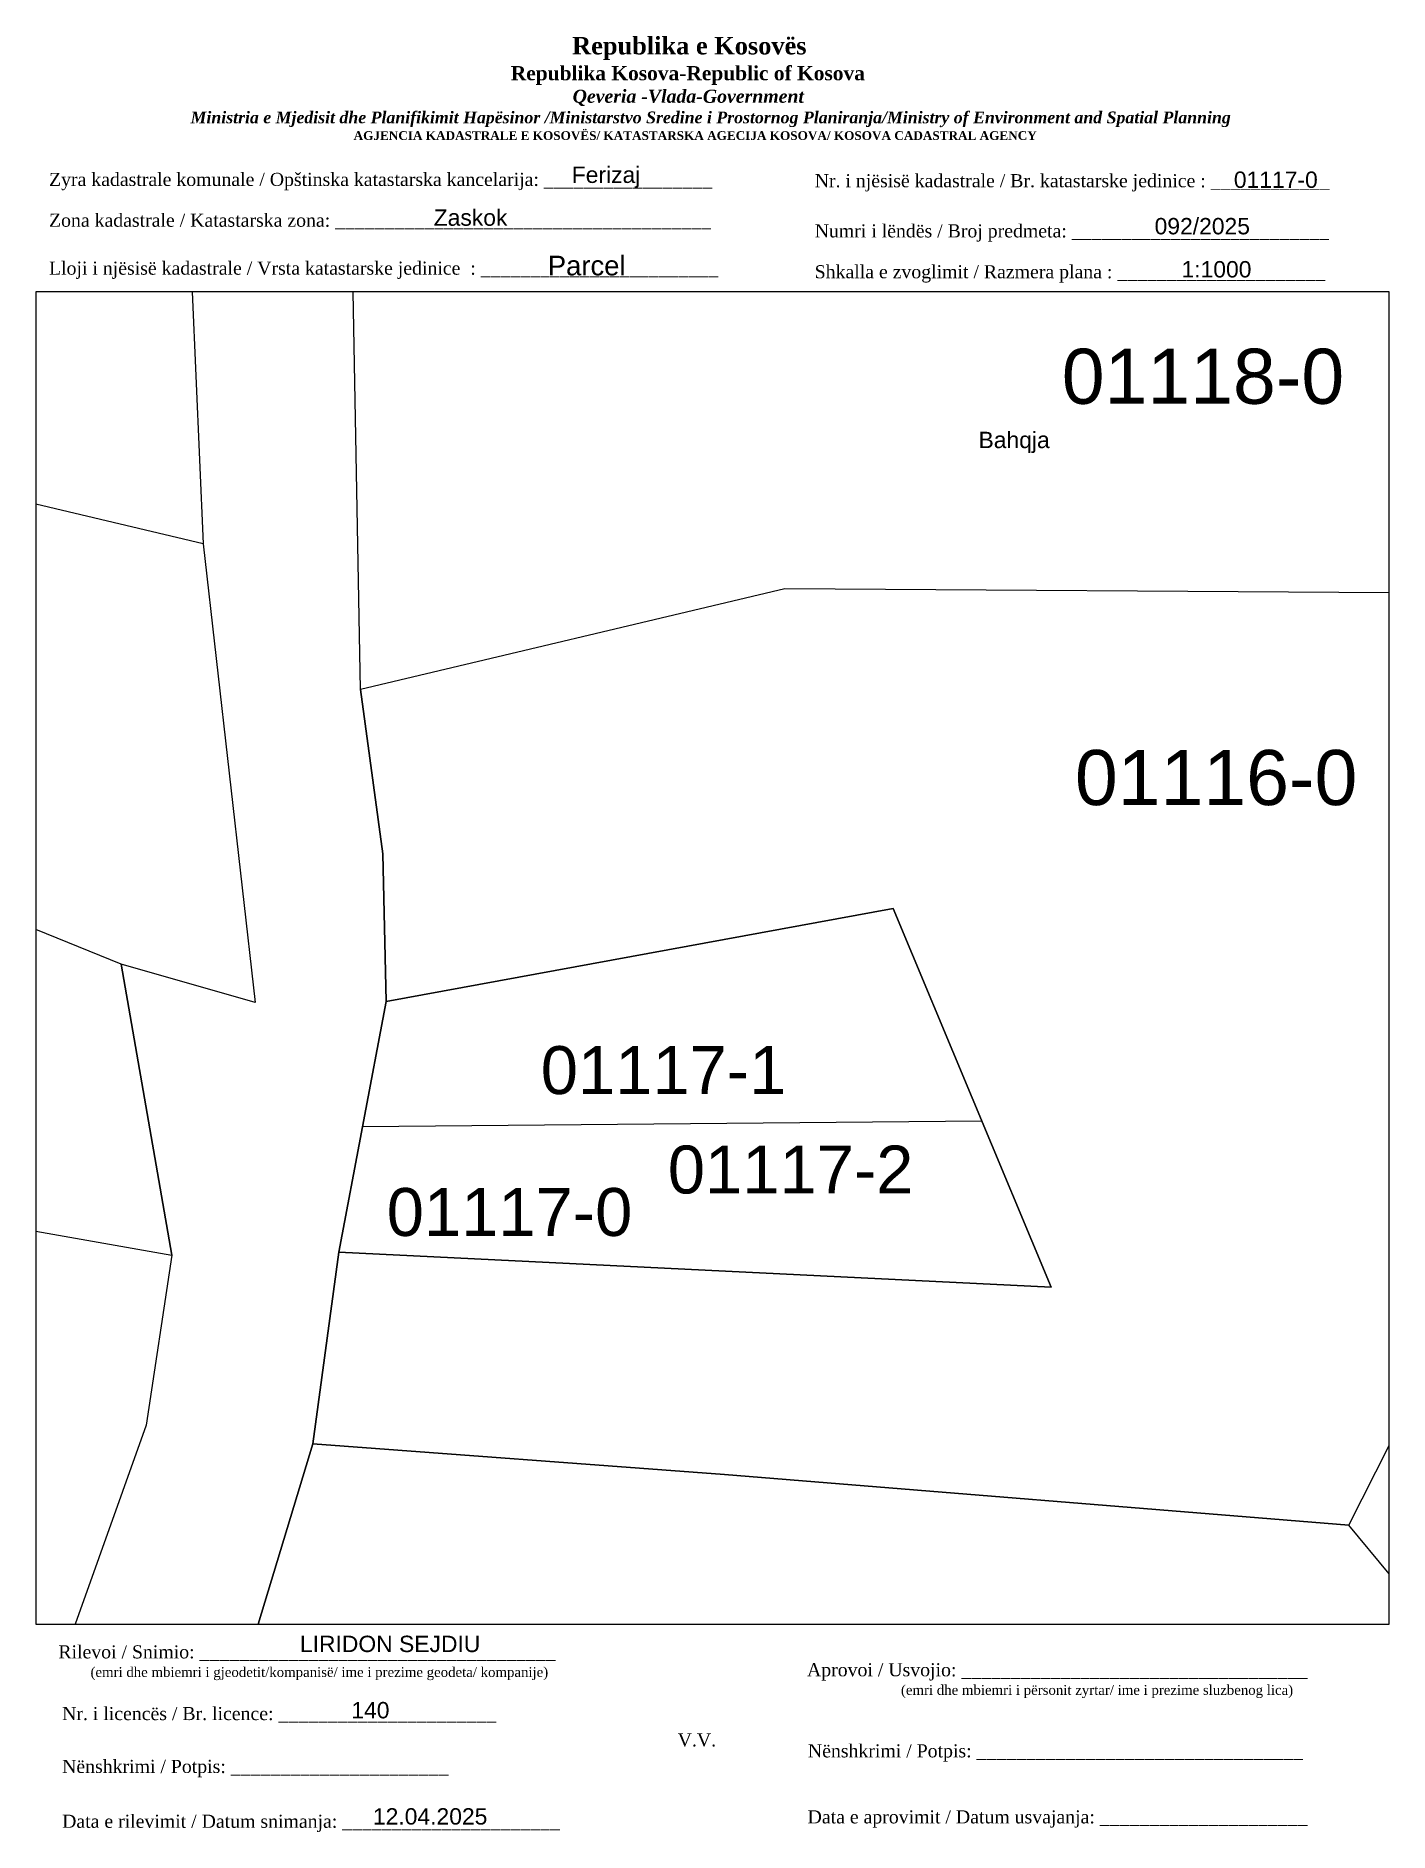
# Paper-space layout '1117' of a CAD drawing. Header units: metres, sheet in millimetres. Extents: x 1 to 208, y 2 to 276.
# The model-space entities are those that its viewports show. They can reach past a viewport. Long polylines and large blocks are cut down to what shows.
import ezdxf

# ---------------------------------------------------------------- set-up
doc = ezdxf.new("R2010")
doc.units = ezdxf.units.M
doc.layers.get('0').update_dxf_attribs({"lineweight": 0})
for name, color, linetype, lineweight in [('Korniza e jashtme', 7, 'Continuous', 0), ('Ndarje e re', 1, 'Continuous', 0), ('Nr Parceles Baze', 7, 'Continuous', 0), ('Nr-Kojshi', 251, 'Continuous', 0), ('Parc-Kojshi', 251, 'Continuous', 0), ('Parcela Baze', 7, 'Continuous', 0)]:
    doc.layers.add(name, color=color, linetype=linetype, lineweight=lineweight)
doc.styles.get("Standard").update_dxf_attribs({"font": 'arial.ttf'})

msp = doc.modelspace()

# ---------------------------------------------------------------- linework, layer by layer
at = {"layer": 'Ndarje e re', "flags": 128}
msp.add_lwpolyline([(7511105.3, 4688593.559), (7511079.446, 4688593.322)], dxfattribs=at)
at = {"layer": 'Parc-Kojshi'}
for points in [[(7511073.186, 4688566.283), (7511077.366, 4688580.092), (7511078.456, 4688588.092), (7511080.436, 4688598.552), (7511080.287, 4688604.722), (7511079.357, 4688611.571), (7511079.017, 4688630.231)], [(7511072.187, 4688631.661), (7511072.787, 4688617.651), (7511074.967, 4688598.512), (7511069.367, 4688600.112), (7511071.476, 4688587.962), (7511070.416, 4688580.863), (7511059.196, 4688549.474)], [(7511072.787, 4688617.651), (7511051.442, 4688622.731)]]:
    msp.add_lwpolyline(points, dxfattribs=at)
msp.add_lwpolyline([(7511133.835, 4688560.701), (7511120.625, 4688576.691), (7511094.556, 4688578.812), (7511077.366, 4688580.092), (7511073.186, 4688566.283), (7511089.976, 4688562.883), (7511099.585, 4688548.973), (7511085.715, 4688536.444), (7511096.215, 4688531.873), (7511099.195, 4688532.463), (7511107.945, 4688552.062), (7511114.285, 4688554.002), (7511119.035, 4688555.582), (7511133.835, 4688560.701)], close=True, dxfattribs=at)
at = {"layer": 'Parcela Baze', "flags": 128}
for points in [[(7511133.806, 4688602.84), (7511135.946, 4688615.51), (7511097.077, 4688615.781), (7511079.357, 4688611.571), (7511080.287, 4688604.722), (7511080.436, 4688598.552), (7511101.596, 4688602.431), (7511108.196, 4688586.621), (7511078.456, 4688588.092), (7511077.366, 4688580.092), (7511094.556, 4688578.812), (7511120.625, 4688576.691)], [(7511069.367, 4688600.112), (7511062.257, 4688603.002), (7511032.777, 4688607.613), (7511027.457, 4688592.183), (7511034.867, 4688589.233), (7511036.107, 4688591.923), (7511042.237, 4688593.123), (7511071.476, 4688587.962)], [(7511101.596, 4688602.431), (7511080.436, 4688598.552), (7511078.456, 4688588.092), (7511108.196, 4688586.621)]]:
    msp.add_lwpolyline(points, close=True, dxfattribs=at)

# ---------------------------------------------------------------- texts
at = {"layer": 'Ndarje e re'}
for s, p in [('01117-1', (7511086.884, 4688594.688)), ('01117-2', (7511092.188, 4688590.539))]:
    msp.add_text(s, height=2, dxfattribs=at).set_placement(p)
at = {"layer": 'Nr Parceles Baze'}
msp.add_text('01117-0', height=2, dxfattribs=at).set_placement((7511080.454, 4688588.766))
at = {"layer": 'Nr-Kojshi'}
for s, p in [('01118-0', (7511108.636, 4688623.5)), ('01116-0', (7511109.186, 4688606.751))]:
    msp.add_text(s, height=2.3, dxfattribs=at).set_placement(p)

psp = doc.layouts.new('1117')

# ---------------------------------------------------------------- texts
for s, p in [('01117-0', (183.92, 252.84)), ('Zaskok', (61.73, 247.06)), ('092/2025 ', (171.82, 245.75)), ('1:1000', (175.93, 239.17)), ('Bahqja', (144.93, 213.11)), ('LIRIDON SEJDIU ', (41.3, 29.28)), ('140', (49.15, 19.16)), ('12.04.2025', (52.45, 2.94))]:
    psp.add_text(s, height=2.5).set_placement(p)
for s, insert, char_height, width, attachment_point in [('\\pi77.297;{\\fBook Antiqua|b1|i0|c0|p18;\\H1.333x;Republika e Kosovës\\fTimes New Roman|b1|i0|c0|p18;\\P\\pi67.927;\\fBook Antiqua|b1|i0|c0|p18;\\H0.8125x;Republika Kosova-Republic of Kosova\\fTimes New Roman|b1|i0|c0|p18;\\P\\pi77.378;\\fBook Antiqua|b1|i1|c0|p18;\\H0.9233x;Qeveria -Vlada-Government \\P\\pi13.032,l6,t23.033;\\fTimes New Roman|b1|i1|c0|p18;\\H0.9x;Ministria e Mjedisit dhe Planifikimit Hapësinor /Ministarstvo Sredine i Prostornog Planiranja/Ministry of Environment and Spatial Planning\\P\\pi43.931,l0,tz;\\fBook Antiqua|b1|i0|c0|p18;\\H0.7406x;AGJENCIA KADASTRALE E KOSOVËS/ KATASTARSKA AGECIJA KOSOVA/ KOSOVA CADASTRAL AGENCY}', (5.57, 275.89), 2, 191.8237, 1), ('{\\fTimes New Roman|b0|i0|c0|p18;Zyra kadastrale komunale / Opštinska katastarska kancelarija: _________________}', (2.98, 255.14), 2, 100.6873, 1), ('Ferizaj', (88.05, 254.47), 2.5, 9.9735, 5), ('{\\fTimes New Roman|b0|i0|c0|p18;Nr. i njësisë kadastrale / Br. katastarske jedinice : ____________}', (119.91, 254.94), 2, 79.9484, 1), ('{\\fTimes New Roman|b0|i0|c0|p18;Zona kadastrale / Katastarska zona: ______________________________________}', (2.98, 248.91), 2, 100.6873, 1), ('{\\fTimes New Roman|b0|i0|c0|p18;Numri i lëndës / Broj predmeta: __________________________}', (119.91, 247.28), 2, 79.9484, 1), ('{\\fTimes New Roman|b0|i0|c0|p18;Lloji i njësisë kadastrale / Vrsta katastarske jedinice  : ________________________}', (2.98, 241.59), 2, 100.6873, 1), ('{\\fArial|b0|i0|c0|p34;Parcel}', (85.09, 240.96), 3, 11.2939, 5), ('{\\fTimes New Roman|b0|i0|c0|p18;Shkalla e zvoglimit / Razmera plana : _____________________}', (119.91, 241.04), 2, 79.9484, 1), ('{\\fTimes New Roman|b0|i0|c0|p18;Rilevoi / Snimio: ____________________________________\\P     \\H0.75x;(emri dhe mbiemri i gjeodetit/kompanisë/ ime i prezime geodeta/ kompanije)}', (42.38, 27.65), 2, 74.7958, 5), ('{\\fTimes New Roman|b0|i0|c0|p18; Aprovoi / Usvojio: ___________________________________\\P                    \\H0.75x;(emri dhe mbiemri i përsonit zyrtar/ ime i prezime sluzbenog lica)}', (117.98, 27.58), 2, 83.344, 1), ('{\\fTimes New Roman|b0|i0|c0|p18;Nr. i licencës / Br. licence: ______________________\\P                                }', (4.98, 20.89), 2, 83.344, 1), ('{\\fTimes New Roman|b0|i0|c0|p18;V.V.                                 }', (101.92, 15.84), 2, 5.7076, 5), ('{\\fTimes New Roman|b0|i0|c0|p18; Nënshkrimi / Potpis: _________________________________}', (118.12, 15.2), 2, 83.344, 1), ('{\\fTimes New Roman|b0|i0|c0|p18;Nënshkrimi / Potpis: ______________________\\P                                 }', (4.98, 12.82), 2, 83.344, 1), ('{\\fTimes New Roman|b0|i0|c0|p18;Data e rilevimit / Datum snimanja: ______________________\\P                                 }', (4.98, 4.45), 2, 83.344, 1), ('{\\fTimes New Roman|b0|i0|c0|p18; Data e aprovimit / Datum usvajanja: _____________________}', (118.07, 5.12), 2, 83.344, 1)]:
    psp.add_mtext(s, dxfattribs=dict(insert=insert, char_height=char_height, width=width, attachment_point=attachment_point))

# ---------------------------------------------------------------- viewports
at = {"layer": 'Korniza e jashtme', "view_target_point": (370776.427, 310629.57)}
psp.add_viewport(center=(104.31, 135.25), size=(206.65, 203.4046), view_center_point=(7140317.628, 4377970.796), view_height=55.60607, dxfattribs=at)

doc.saveas('drawing.dxf')
